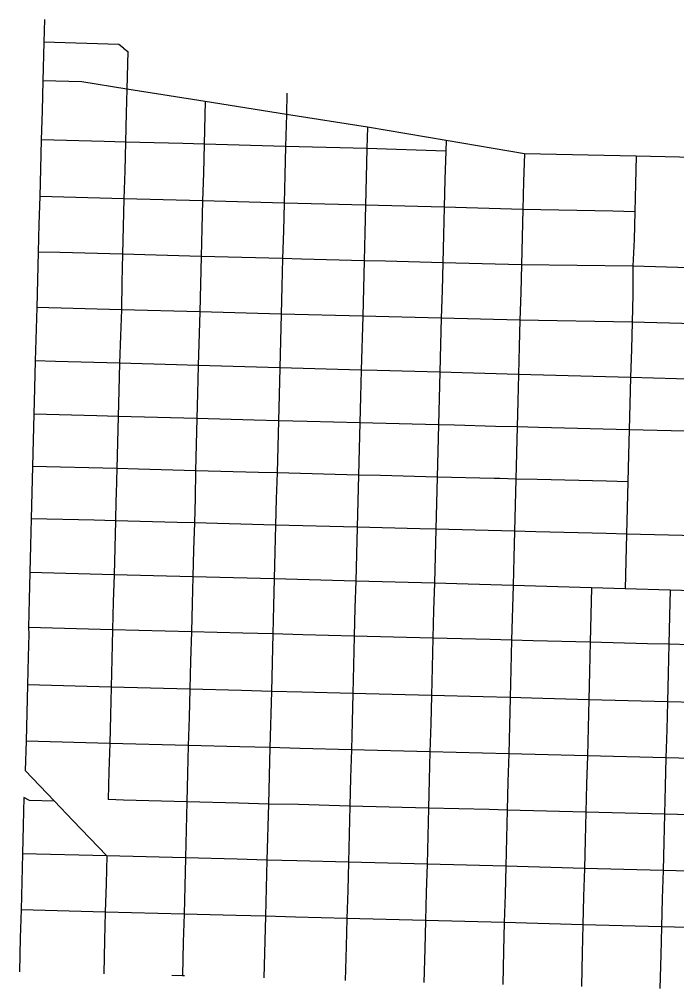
# Model space of a CAD drawing. Extents: x 486459 to 494398, y 5455945 to 5462335.
# Drawn here: x 486459 to 487637, y 5456117 to 5457850 of the extents above; entities that cross this region are included whole.
import ezdxf

# ---------------------------------------------------------------- set-up
doc = ezdxf.new("R2010")
doc.units = 0
for name, color, linetype in [('Arterial', 7, 'Continuous'), ('Residential', 7, 'Continuous'), ('Secondary', 7, 'Continuous')]:
    doc.layers.add(name, color=color, linetype=linetype)

msp = doc.modelspace()

# ---------------------------------------------------------------- linework, layer by layer
at = {"layer": 'Arterial'}
for points in [[(486503.1, 5457808.8), (486501.3, 5457739.8)], [(486501.3, 5457739.8), (486500, 5457686.5)], [(486500, 5457686.5), (486498.6, 5457634.6)], [(486498.6, 5457634.6), (486497.1, 5457582.9)], [(486497.1, 5457582.9), (486495.7, 5457533.3)], [(486495.7, 5457533.3), (486494.4, 5457483.5)], [(486494.4, 5457483.5), (486493.1, 5457433.9)], [(486493.1, 5457433.9), (486491.7, 5457384.2)], [(486491.7, 5457384.2), (486490.4, 5457334.6)], [(486490.4, 5457334.6), (486487.9, 5457239.3)], [(486642.2, 5457330.6), (486490.4, 5457334.6)], [(486781.9, 5457326.8), (486642.2, 5457330.6)], [(486927.8, 5457322.9), (486781.9, 5457326.8)], [(487073.5, 5457319.1), (486927.8, 5457322.9)], [(487214, 5457315.5), (487073.5, 5457319.1)], [(487354.8, 5457311.9), (487214, 5457315.5)], [(487555.2, 5457308.4), (487354.8, 5457311.9)], [(487755.5, 5457303.3), (487555.2, 5457308.4)], [(486487.9, 5457239.3), (486486.6, 5457190.6)], [(486486.6, 5457190.6), (486485.4, 5457144)], [(486485.4, 5457144), (486484.2, 5457097.4)], [(486484.2, 5457097.4), (486483.1, 5457050.7)], [(486483.1, 5457050.7), (486481.8, 5457004.2)], [(486481.8, 5457004.2), (486480.6, 5456957.3)], [(486480.6, 5456957.3), (486479.3, 5456909.3)], [(486479.3, 5456909.3), (486478.1, 5456861.2)], [(486478.1, 5456861.2), (486476.8, 5456813.1)], [(486628.7, 5456857.2), (486478.1, 5456861.2)], [(486769.6, 5456853.5), (486628.7, 5456857.2)], [(486915.3, 5456849.6), (486769.6, 5456853.5)], [(487061, 5456845.8), (486915.3, 5456849.6)], [(487061, 5456845.8), (487059.7, 5456797.7)], [(487201.7, 5456841.8), (487061, 5456845.8)], [(487342.4, 5456837.7), (487201.7, 5456841.8)], [(487483, 5456833.6), (487342.4, 5456837.7)], [(487543, 5456831.9), (487483, 5456833.6)], [(487623.7, 5456829.6), (487543, 5456831.9)], [(487764.5, 5456825.5), (487623.7, 5456829.6)], [(486476.8, 5456813.1), (486475.5, 5456762.8)], [(487059.7, 5456797.7), (487058.4, 5456747.5)], [(486475.5, 5456762.8), (486476.2, 5456750.6), (486475.2, 5456710.4)], [(487058.4, 5456747.5), (487057.1, 5456695)], [(486475.2, 5456710.4), (486473.9, 5456660.1)], [(487057.1, 5456695), (487055.8, 5456644.7)], [(486473.9, 5456660.1), (486471.3, 5456559.6)], [(487055.8, 5456644.7), (487054.5, 5456594.4)], [(487054.5, 5456594.4), (487053.2, 5456544.2)], [(486471.3, 5456559.6), (486469.9, 5456507.3)], [(487053.2, 5456544.2), (487051.9, 5456494)], [(486469.9, 5456507.3), (486522.2, 5456452.6)], [(487051.9, 5456494), (487050.5, 5456443.7)], [(486522.2, 5456452.6), (486555.2, 5456418.1)], [(487050.5, 5456443.7), (487049.3, 5456393.5)], [(486555.2, 5456418.1), (486615.7, 5456354.8)], [(487049.3, 5456393.5), (487047.9, 5456343.2)], [(486615.7, 5456354.8), (486614.4, 5456304.4)], [(487047.9, 5456343.2), (487046.6, 5456292.9)], [(486614.4, 5456304.4), (486613.1, 5456254.2)], [(487046.6, 5456292.9), (487045.3, 5456242.6)], [(486613.1, 5456254.2), (486611.8, 5456204)], [(487045.3, 5456242.6), (487044, 5456192.4)], [(486611.8, 5456204), (486610.2, 5456143.7)], [(487044, 5456192.4), (487042.4, 5456132)]]:
    msp.add_lwpolyline(points, dxfattribs=at)
at = {"layer": 'Residential'}
for points in [[(486504.2, 5457849.8), (486503.1, 5457808.8)], [(486645.4, 5457798.6), (486637.2, 5457805.1), (486503.1, 5457808.8)], [(486645.4, 5457798.6), (486653.6, 5457792.1), (486651.8, 5457725.3)], [(486651.8, 5457725.3), (486650.7, 5457682.3)], [(486937.9, 5457718), (486936.9, 5457680)], [(486792, 5457703), (486791.3, 5457678.5)], [(486650.7, 5457682.3), (486649.3, 5457630.5)], [(486791.3, 5457678.5), (486789.9, 5457626.7)], [(486936.9, 5457680), (486935.4, 5457622.7)], [(487082.1, 5457656.9), (487081.1, 5457619.2)], [(486610.9, 5457631.6), (486498.6, 5457634.6)], [(486649.3, 5457630.5), (486610.9, 5457631.6)], [(486649.3, 5457630.5), (486647.9, 5457578.8)], [(486751.6, 5457627.8), (486649.3, 5457630.5)], [(486789.9, 5457626.7), (486751.6, 5457627.8)], [(486789.9, 5457626.7), (486788.6, 5457575)], [(486935.4, 5457622.7), (486789.9, 5457626.7)], [(486935.4, 5457622.7), (486934.1, 5457571.1)], [(487081.1, 5457619.2), (486935.4, 5457622.7)], [(487081.1, 5457619.2), (487079.8, 5457567.3)], [(487222, 5457614.3), (487081.1, 5457619.2)], [(487222.5, 5457633.2), (487222, 5457614.3)], [(487222, 5457614.3), (487220.6, 5457563.6)], [(487362.6, 5457609.5), (487361.3, 5457559.8)], [(487562.8, 5457605.3), (487561.5, 5457555.6)], [(486647.9, 5457578.8), (486646.5, 5457529.2)], [(486788.6, 5457575), (486787.2, 5457525.4)], [(486934.1, 5457571.1), (486932.8, 5457521.5)], [(487079.8, 5457567.3), (487078.6, 5457517.6)], [(487220.6, 5457563.6), (487219.3, 5457513.9)], [(487361.3, 5457559.8), (487359.9, 5457510.2)], [(487561.5, 5457555.6), (487560.2, 5457506)], [(486646.5, 5457529.2), (486495.7, 5457533.3)], [(486646.5, 5457529.2), (486645.2, 5457479.5)], [(486787.2, 5457525.4), (486646.5, 5457529.2)], [(486787.2, 5457525.4), (486785.9, 5457475.8)], [(486932.8, 5457521.5), (486787.2, 5457525.4)], [(486932.8, 5457521.5), (486931.6, 5457471.9)], [(487078.6, 5457517.6), (486932.8, 5457521.5)], [(487078.6, 5457517.6), (487077.3, 5457468)], [(487219.3, 5457513.9), (487078.6, 5457517.6)], [(487219.3, 5457513.9), (487218, 5457464.3)], [(487359.9, 5457510.2), (487219.3, 5457513.9)], [(487359.9, 5457510.2), (487358.7, 5457460.5)], [(487521.1, 5457506.8), (487359.9, 5457510.2)], [(487560.2, 5457506), (487521.1, 5457506.8)], [(487560.2, 5457506), (487558.9, 5457456.4)], [(486645.2, 5457479.5), (486643.9, 5457429.9)], [(486785.9, 5457475.8), (486784.6, 5457426.1)], [(486931.6, 5457471.9), (486930.3, 5457422.4)], [(487077.3, 5457468), (487076, 5457418.4)], [(487218, 5457464.3), (487216.7, 5457414.6)], [(487358.7, 5457460.5), (487357.4, 5457410.9)], [(487558.9, 5457456.4), (487556.5, 5457408.4)], [(486531.5, 5457432.9), (486493.1, 5457433.9)], [(486643.9, 5457429.9), (486531.5, 5457432.9)], [(486643.9, 5457429.9), (486642.5, 5457380.2)], [(486784.6, 5457426.1), (486643.9, 5457429.9)], [(486784.6, 5457426.1), (486783.2, 5457376.5)], [(486930.3, 5457422.4), (486784.6, 5457426.1)], [(486930.3, 5457422.4), (486929, 5457372.6)], [(486964.2, 5457421.4), (486930.3, 5457422.4)], [(487076, 5457418.4), (486964.2, 5457421.4)], [(487076, 5457418.4), (487074.8, 5457368.8)], [(487114.4, 5457417.4), (487076, 5457418.4)], [(487216.7, 5457414.6), (487114.4, 5457417.4)], [(487216.7, 5457414.6), (487215.4, 5457365.1)], [(487357.4, 5457410.9), (487216.7, 5457414.6)], [(487357.4, 5457410.9), (487356.1, 5457361.4)], [(487556.5, 5457408.4), (487357.4, 5457410.9)], [(487556.5, 5457408.4), (487556.4, 5457357.3)], [(487757.9, 5457402.6), (487556.5, 5457408.4)], [(486642.5, 5457380.2), (486642.2, 5457330.6)], [(486783.2, 5457376.5), (486781.9, 5457326.8)], [(486929, 5457372.6), (486927.8, 5457322.9)], [(487074.8, 5457368.8), (487073.5, 5457319.1)], [(487215.4, 5457365.1), (487214, 5457315.5)], [(487356.1, 5457361.4), (487354.8, 5457311.9)], [(487556.4, 5457357.3), (487555.2, 5457308.4)], [(486642.2, 5457330.6), (486640, 5457284)], [(486781.9, 5457326.8), (486779.4, 5457231.1)], [(486927.8, 5457322.9), (486925.2, 5457227)], [(487073.5, 5457319.1), (487071, 5457223)], [(487214, 5457315.5), (487212.8, 5457268.9)], [(487354.8, 5457311.9), (487353.5, 5457265)], [(487555.2, 5457308.4), (487554, 5457260.2)], [(486640, 5457284), (486638.7, 5457235.1)], [(487212.8, 5457268.9), (487211.6, 5457219)], [(487353.5, 5457265), (487352.2, 5457215.1)], [(487554, 5457260.2), (487552.7, 5457209.4)], [(486524.1, 5457238.3), (486487.9, 5457239.3)], [(486638.7, 5457235.1), (486524.1, 5457238.3)], [(486638.7, 5457235.1), (486637.4, 5457186.6)], [(486740.2, 5457232.2), (486638.7, 5457235.1)], [(486779.4, 5457231.1), (486740.2, 5457232.2)], [(486779.4, 5457231.1), (486778.2, 5457181.3)], [(486925.2, 5457227), (486779.4, 5457231.1)], [(486925.2, 5457227), (486923.9, 5457178.9)], [(487071, 5457223), (486925.2, 5457227)], [(487071, 5457223), (487069.7, 5457175.1)], [(487099.3, 5457222.2), (487071, 5457223)], [(487211.6, 5457219), (487099.3, 5457222.2)], [(487211.6, 5457219), (487209.1, 5457124.9)], [(487352.2, 5457215.1), (487211.6, 5457219)], [(487352.2, 5457215.1), (487351, 5457167.6)], [(487552.7, 5457209.4), (487352.2, 5457215.1)], [(487552.7, 5457209.4), (487551.5, 5457162.8)], [(487716.8, 5457205.1), (487552.7, 5457209.4)], [(486637.4, 5457186.6), (486636.2, 5457140.1)], [(486778.2, 5457181.3), (486777, 5457136.2)], [(486923.9, 5457178.9), (486922.7, 5457132.4)], [(487069.7, 5457175.1), (487068.5, 5457128.5)], [(487351, 5457167.6), (487349.8, 5457121.4)], [(487551.5, 5457162.8), (487550.3, 5457116.3)], [(486597.8, 5457141.1), (486485.4, 5457144)], [(486636.2, 5457140.1), (486597.8, 5457141.1)], [(486636.2, 5457140.1), (486633.7, 5457046.8)], [(486777, 5457136.2), (486636.2, 5457140.1)], [(486777, 5457136.2), (486775.7, 5457089.7)], [(486879.3, 5457133.5), (486777, 5457136.2)], [(486922.7, 5457132.4), (486879.3, 5457133.5)], [(486922.7, 5457132.4), (486921.5, 5457085.8)], [(486974, 5457131), (486922.7, 5457132.4)], [(487068.5, 5457128.5), (486974, 5457131)], [(487068.5, 5457128.5), (487067.3, 5457081.9)], [(487209.1, 5457124.9), (487068.5, 5457128.5)], [(487209.1, 5457124.9), (487207.9, 5457078.2)], [(487237.5, 5457124.2), (487209.1, 5457124.9)], [(487311.1, 5457122.3), (487237.5, 5457124.2)], [(487349.8, 5457121.4), (487311.1, 5457122.3)], [(487349.8, 5457121.4), (487347.3, 5457028.2)], [(487388.1, 5457120.4), (487349.8, 5457121.4)], [(487550.3, 5457116.3), (487388.1, 5457120.4)], [(487550.3, 5457116.3), (487549.2, 5457071.4)], [(487750.6, 5457111.2), (487550.3, 5457116.3)], [(486775.7, 5457089.7), (486774.5, 5457043.1)], [(486921.5, 5457085.8), (486920.3, 5457039.2)], [(487067.3, 5457081.9), (487066, 5457035.3)], [(487207.9, 5457078.2), (487206.6, 5457031.7)], [(487549.2, 5457071.4), (487547.9, 5457023.1)], [(486633.7, 5457046.8), (486483.1, 5457050.7)], [(486633.7, 5457046.8), (486632.5, 5457001.7)], [(486672.5, 5457045.8), (486633.7, 5457046.8)], [(486774.5, 5457043.1), (486672.5, 5457045.8)], [(486774.5, 5457043.1), (486773.7, 5456994.1)], [(486886.9, 5457040.1), (486774.5, 5457043.1)], [(486920.3, 5457039.2), (486886.9, 5457040.1)], [(486920.3, 5457039.2), (486919, 5456992.6)], [(487066, 5457035.3), (486920.3, 5457039.2)], [(487066, 5457035.3), (487064.8, 5456988.6)], [(487105.3, 5457034.3), (487066, 5457035.3)], [(487206.6, 5457031.7), (487105.3, 5457034.3)], [(487206.6, 5457031.7), (487205.4, 5456984.9)], [(487308.7, 5457029.2), (487206.6, 5457031.7)], [(487319, 5457028.9), (487308.7, 5457029.2)], [(487347.3, 5457028.2), (487319, 5457028.9)], [(487347.3, 5457028.2), (487346.1, 5456981.2)], [(487385.7, 5457027.2), (487347.3, 5457028.2)], [(487509.6, 5457024.1), (487385.7, 5457027.2)], [(487547.9, 5457023.1), (487509.6, 5457024.1)], [(487547.9, 5457023.1), (487545.5, 5456929.9)], [(486632.5, 5457001.7), (486632.2, 5456989.1)], [(486632.2, 5456989.1), (486631.3, 5456953.6)], [(486773.7, 5456994.1), (486772.6, 5456949.9)], [(486919, 5456992.6), (486917.8, 5456945.8)], [(487064.8, 5456988.6), (487063.5, 5456942)], [(487205.4, 5456984.9), (487204.2, 5456938.5)], [(487346.1, 5456981.2), (487344.9, 5456935)], [(486592.9, 5456954.6), (486480.6, 5456957.3)], [(486631.3, 5456953.6), (486592.9, 5456954.6)], [(486631.3, 5456953.6), (486630, 5456905.4)], [(486741.9, 5456950.6), (486631.3, 5456953.6)], [(486772.6, 5456949.9), (486741.9, 5456950.6)], [(486772.6, 5456949.9), (486770.8, 5456901.6)], [(486917.8, 5456945.8), (486772.6, 5456949.9)], [(486917.8, 5456945.8), (486916.6, 5456897.8)], [(487063.5, 5456942), (486917.8, 5456945.8)], [(487063.5, 5456942), (487062.3, 5456893.9)], [(487175.9, 5456939.2), (487063.5, 5456942)], [(487204.2, 5456938.5), (487175.9, 5456939.2)], [(487204.2, 5456938.5), (487202.9, 5456890.1)], [(487344.9, 5456935), (487204.2, 5456938.5)], [(487344.9, 5456935), (487343.7, 5456888)], [(487383.3, 5456934), (487344.9, 5456935)], [(487509.2, 5456930.8), (487383.3, 5456934)], [(487545.5, 5456929.9), (487509.2, 5456930.8)], [(487545.5, 5456929.9), (487544.3, 5456881.6)], [(487745.9, 5456924.8), (487545.5, 5456929.9)], [(486630, 5456905.4), (486628.7, 5456857.2)], [(486770.8, 5456901.6), (486769.6, 5456853.5)], [(486916.6, 5456897.8), (486915.3, 5456849.6)], [(487062.3, 5456893.9), (487061, 5456845.8)], [(487202.9, 5456890.1), (487201.7, 5456841.8)], [(487343.7, 5456888), (487342.4, 5456837.7)], [(487544.3, 5456881.6), (487543, 5456831.9)], [(486628.7, 5456857.2), (486627.4, 5456808.5)], [(486769.6, 5456853.5), (486768.6, 5456805.7)], [(486915.3, 5456849.6), (486914.1, 5456801.5)], [(487201.7, 5456841.8), (487200.4, 5456794)], [(487342.4, 5456837.7), (487339.8, 5456740.1)], [(487483, 5456833.6), (487481.8, 5456785.6)], [(487623.7, 5456829.6), (487622.5, 5456783.5)], [(486627.4, 5456808.5), (486626.2, 5456758.8)], [(486768.6, 5456805.7), (486767, 5456755.1)], [(486914.1, 5456801.5), (486912.7, 5456751.3)], [(487200.4, 5456794), (487199.1, 5456743.8)], [(487481.8, 5456785.6), (487480.6, 5456736.5)], [(487622.5, 5456783.5), (487621.2, 5456732.8)], [(486626.2, 5456758.8), (486624.8, 5456706.4)], [(486767, 5456755.1), (486765.6, 5456702.7)], [(486912.7, 5456751.3), (486910.1, 5456648.5)], [(487199.1, 5456743.8), (487197.8, 5456691.3)], [(487339.8, 5456740.1), (487338.5, 5456687.7)], [(487480.6, 5456736.5), (487479.2, 5456684)], [(487621.2, 5456732.8), (487619.8, 5456680.4)], [(486624.8, 5456706.4), (486623.5, 5456656.2)], [(486765.6, 5456702.7), (486764.4, 5456652.4)], [(487197.8, 5456691.3), (487196.5, 5456641)], [(487338.5, 5456687.7), (487337.2, 5456637.4)], [(487479.2, 5456684), (487477.9, 5456633.8)], [(487619.8, 5456680.4), (487618.5, 5456630.1)], [(486623.5, 5456656.2), (486473.9, 5456660.1)], [(486623.5, 5456656.2), (486622.2, 5456605.9)], [(486764.4, 5456652.4), (486623.5, 5456656.2)], [(486764.4, 5456652.4), (486763, 5456602.1)], [(486856.6, 5456650), (486764.4, 5456652.4)], [(486910.1, 5456648.5), (486856.6, 5456650)], [(486910.1, 5456648.5), (486907.4, 5456548.1)], [(486964.7, 5456647.1), (486910.1, 5456648.5)], [(487055.8, 5456644.7), (486964.7, 5456647.1)], [(487196.5, 5456641), (487055.8, 5456644.7)], [(487196.5, 5456641), (487195.1, 5456590.8)], [(487288.7, 5456638.7), (487196.5, 5456641)], [(487337.2, 5456637.4), (487288.7, 5456638.7)], [(487337.2, 5456637.4), (487335.9, 5456587.1)], [(487375.5, 5456636.4), (487337.2, 5456637.4)], [(487477.9, 5456633.8), (487375.5, 5456636.4)], [(487477.9, 5456633.8), (487476.6, 5456583.5)], [(487618.5, 5456630.1), (487477.9, 5456633.8)], [(487618.5, 5456630.1), (487617.2, 5456579.9)], [(487767.3, 5456626.3), (487618.5, 5456630.1)], [(486622.2, 5456605.9), (486620.9, 5456555.6)], [(486763, 5456602.1), (486761.6, 5456551.9)], [(487195.1, 5456590.8), (487193.8, 5456540.5)], [(487335.9, 5456587.1), (487334.6, 5456536.9)], [(487476.6, 5456583.5), (487475.3, 5456533.2)], [(487617.2, 5456579.9), (487615.9, 5456529.6)], [(486620.9, 5456555.6), (486471.3, 5456559.6)], [(486620.9, 5456555.6), (486619.6, 5456505.3)], [(486761.6, 5456551.9), (486620.9, 5456555.6)], [(486761.6, 5456551.9), (486760.3, 5456501.6)], [(486853.9, 5456549.5), (486761.6, 5456551.9)], [(486907.4, 5456548.1), (486853.9, 5456549.5)], [(486907.4, 5456548.1), (486904.7, 5456447.3)], [(486961.2, 5456546.6), (486907.4, 5456548.1)], [(487053.2, 5456544.2), (486961.2, 5456546.6)], [(487193.8, 5456540.5), (487053.2, 5456544.2)], [(487193.8, 5456540.5), (487192.5, 5456490.3)], [(487334.6, 5456536.9), (487193.8, 5456540.5)], [(487334.6, 5456536.9), (487333.3, 5456486.7)], [(487475.3, 5456533.2), (487334.6, 5456536.9)], [(487475.3, 5456533.2), (487474, 5456483)], [(487615.9, 5456529.6), (487475.3, 5456533.2)], [(487615.9, 5456529.6), (487614.6, 5456479.3)], [(487756.7, 5456526), (487615.9, 5456529.6)], [(486619.6, 5456505.3), (486618.3, 5456455.1)], [(486760.3, 5456501.6), (486759.1, 5456451.4)], [(487192.5, 5456490.3), (487191.2, 5456440.1)], [(487333.3, 5456486.7), (487332, 5456436.4)], [(487474, 5456483), (487472.7, 5456432.8)], [(487614.6, 5456479.3), (487613.3, 5456429.1)], [(486467.5, 5456459.1), (486466.2, 5456408.8)], [(486522.2, 5456452.6), (486477.5, 5456453.8), (486467.5, 5456459.1)], [(486645.4, 5456454.4), (486618.3, 5456455.1)], [(486759.1, 5456451.4), (486645.4, 5456454.4)], [(486759.1, 5456451.4), (486757.7, 5456401.2)], [(486851.4, 5456449), (486759.1, 5456451.4)], [(486904.7, 5456447.3), (486851.4, 5456449)], [(486904.7, 5456447.3), (486902.2, 5456347.1)], [(486958.6, 5456446.2), (486904.7, 5456447.3)], [(487050.5, 5456443.7), (486958.6, 5456446.2)], [(487191.2, 5456440.1), (487050.5, 5456443.7)], [(487191.2, 5456440.1), (487189.9, 5456389.8)], [(487299.5, 5456437.3), (487191.2, 5456440.1)], [(487332, 5456436.4), (487299.5, 5456437.3)], [(487332, 5456436.4), (487330.7, 5456386.2)], [(487472.7, 5456432.8), (487332, 5456436.4)], [(487472.7, 5456432.8), (487471.4, 5456382.5)], [(487613.3, 5456429.1), (487472.7, 5456432.8)], [(487613.3, 5456429.1), (487612, 5456378.9)], [(487754.1, 5456425.4), (487613.3, 5456429.1)], [(486466.2, 5456408.8), (486464.9, 5456358.5)], [(486757.7, 5456401.2), (486756.4, 5456350.9)], [(487189.9, 5456389.8), (487188.6, 5456339.6)], [(487330.7, 5456386.2), (487329.4, 5456335.9)], [(487471.4, 5456382.5), (487470.1, 5456332.2)], [(487612, 5456378.9), (487610.7, 5456328.6)], [(486464.9, 5456358.5), (486463.6, 5456308.3)], [(486615.7, 5456354.8), (486464.9, 5456358.5)], [(486756.4, 5456350.9), (486615.7, 5456354.8)], [(486756.4, 5456350.9), (486755.1, 5456300.7)], [(486848.8, 5456348.5), (486756.4, 5456350.9)], [(486902.2, 5456347.1), (486848.8, 5456348.5)], [(486902.2, 5456347.1), (486899.6, 5456246.6)], [(486955.7, 5456345.7), (486902.2, 5456347.1)], [(487047.9, 5456343.2), (486955.7, 5456345.7)], [(487188.6, 5456339.6), (487047.9, 5456343.2)], [(487188.6, 5456339.6), (487187.3, 5456289.3)], [(487329.4, 5456335.9), (487188.6, 5456339.6)], [(487329.4, 5456335.9), (487328.1, 5456285.6)], [(487470.1, 5456332.2), (487329.4, 5456335.9)], [(487470.1, 5456332.2), (487468.7, 5456281.9)], [(487610.7, 5456328.6), (487470.1, 5456332.2)], [(487610.7, 5456328.6), (487609.4, 5456278.3)], [(487751.5, 5456324.9), (487610.7, 5456328.6)], [(486463.6, 5456308.3), (486462.3, 5456258)], [(486755.1, 5456300.7), (486753.9, 5456250.5)], [(487187.3, 5456289.3), (487185.9, 5456238.9)], [(487328.1, 5456285.6), (487326.8, 5456235.3)], [(487468.7, 5456281.9), (487467.4, 5456231.6)], [(487609.4, 5456278.3), (487608.1, 5456227.9)], [(486462.3, 5456258), (486461, 5456207.8)], [(486613.1, 5456254.2), (486462.3, 5456258)], [(486753.9, 5456250.5), (486613.1, 5456254.2)], [(486753.9, 5456250.5), (486752.5, 5456200.3)], [(486847.4, 5456247.9), (486753.9, 5456250.5)], [(486899.6, 5456246.6), (486847.4, 5456247.9)], [(486899.6, 5456246.6), (486896.8, 5456136.3)], [(486953.3, 5456245.1), (486899.6, 5456246.6)], [(487045.3, 5456242.6), (486953.3, 5456245.1)], [(487185.9, 5456238.9), (487045.3, 5456242.6)], [(487185.9, 5456238.9), (487184.6, 5456188.7)], [(487326.8, 5456235.3), (487185.9, 5456238.9)], [(487326.8, 5456235.3), (487325.5, 5456185)], [(487467.4, 5456231.6), (487326.8, 5456235.3)], [(487467.4, 5456231.6), (487466.1, 5456181.3)], [(487608.1, 5456227.9), (487467.4, 5456231.6)], [(487608.1, 5456227.9), (487606.8, 5456177.7)], [(487748.8, 5456224.3), (487608.1, 5456227.9)], [(486461, 5456207.8), (486459.4, 5456147.5)], [(486752.5, 5456200.3), (486750.9, 5456140.1)], [(487184.6, 5456188.7), (487183.1, 5456128.3)], [(487325.5, 5456185), (487323.9, 5456124.6)], [(487466.1, 5456181.3), (487464.6, 5456121)], [(487606.8, 5456177.7), (487605.2, 5456117.3)]]:
    msp.add_lwpolyline(points, dxfattribs=at)
at = {"layer": 'Secondary'}
for points in [[(486651.8, 5457725.3), (486571.1, 5457738.1), (486501.3, 5457739.8)], [(486792, 5457703), (486651.8, 5457725.3)], [(486936.9, 5457680), (486792, 5457703)], [(487082.1, 5457656.9), (486936.9, 5457680)], [(487222.5, 5457633.2), (487082.1, 5457656.9)], [(487362.6, 5457609.5), (487222.5, 5457633.2)], [(487562.8, 5457605.3), (487362.6, 5457609.5)], [(487691.9, 5457602.4), (487562.8, 5457605.3)], [(486626.2, 5456758.8), (486475.5, 5456762.8)], [(486767, 5456755.1), (486626.2, 5456758.8)], [(486859.3, 5456752.7), (486767, 5456755.1)], [(486912.7, 5456751.3), (486859.3, 5456752.7)], [(486966.2, 5456749.9), (486912.7, 5456751.3)], [(487058.4, 5456747.5), (486966.2, 5456749.9)], [(487199.1, 5456743.8), (487058.4, 5456747.5)], [(487301.4, 5456741.1), (487199.1, 5456743.8)], [(487339.8, 5456740.1), (487301.4, 5456741.1)], [(487378.6, 5456739.1), (487339.8, 5456740.1)], [(487480.6, 5456736.5), (487378.6, 5456739.1)], [(487582.8, 5456733.8), (487480.6, 5456736.5)], [(487621.2, 5456732.8), (487582.8, 5456733.8)], [(487659.9, 5456731.8), (487621.2, 5456732.8)], [(486750.9, 5456140.1), (486732, 5456140.6)], [(486754.5, 5456140), (486750.9, 5456140.1)]]:
    msp.add_lwpolyline(points, dxfattribs=at)

doc.saveas('drawing.dxf')
